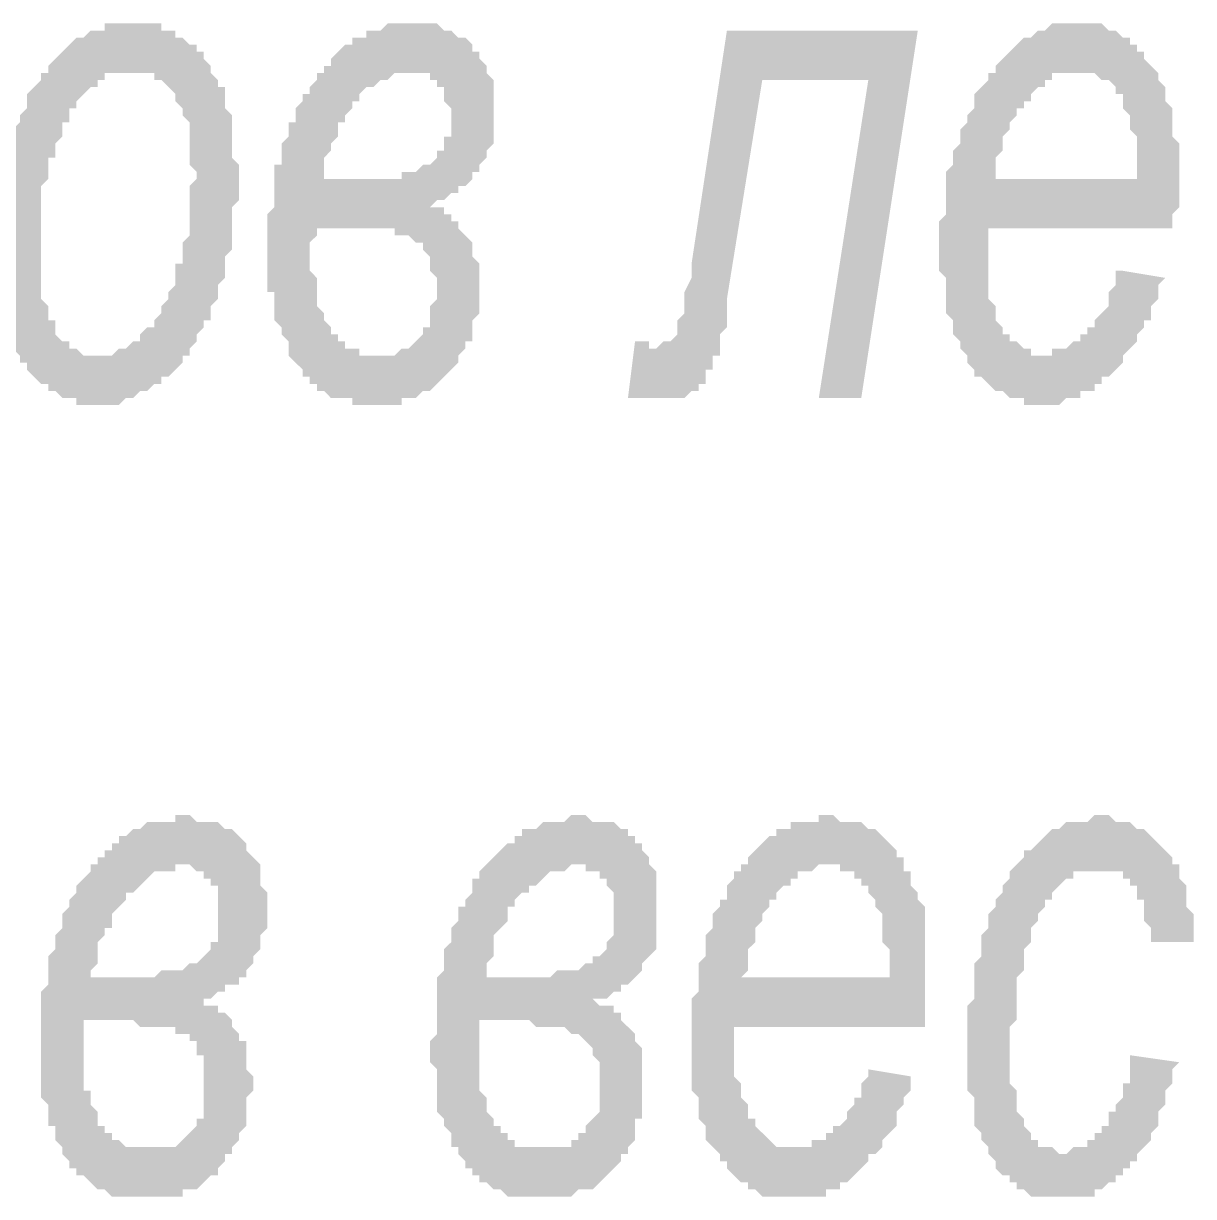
# Model space of a CAD drawing. Header units: millimetres. Extents: x 1372 to 666090, y 1285 to 31551.
# Drawn here: x 506086 to 506777, y 4124 to 4816 of the extents above; entities that cross this region are included whole.
import ezdxf

# ---------------------------------------------------------------- set-up
doc = ezdxf.new("R2010")
doc.units = ezdxf.units.MM
doc.layers.add('PDF _75-АЗ Штамп', color=7, linetype='Continuous')

msp = doc.modelspace()

# ---------------------------------------------------------------- hatches: boundary and pattern name
at = {"layer": 'PDF _75-АЗ Штамп', "transparency": 33554559}
h = msp.add_hatch(color=256, dxfattribs=at)
h.paths.add_polyline_path([(506067.45, 4678.64), (506067.45, 4682.81), (506067.45, 4686.98), (506067.45, 4691.15), (506071.62, 4695.32), (506071.62, 4699.49), (506071.62, 4703.67), (506071.62, 4707.84), (506071.62, 4712.01), (506071.62, 4716.18), (506071.62, 4720.35), (506071.62, 4724.52), (506075.79, 4728.69), (506075.79, 4732.86), (506075.79, 4737.03), (506075.79, 4741.21), (506075.79, 4745.38), (506079.96, 4745.38), (506079.96, 4749.55), (506079.96, 4753.72), (506084.13, 4757.89), (506084.13, 4762.06), (506084.13, 4762.06), (506088.3, 4766.23), (506088.3, 4770.4), (506088.3, 4774.58), (506092.47, 4778.75), (506092.47, 4778.75), (506096.65, 4782.92), (506096.65, 4787.09), (506100.82, 4787.09), (506100.82, 4791.26), (506104.99, 4795.43), (506104.99, 4795.43), (506109.16, 4799.6), (506109.16, 4799.6), (506113.33, 4803.77), (506113.33, 4803.77), (506117.5, 4807.94), (506117.5, 4807.94), (506121.67, 4807.94), (506125.84, 4812.12), (506125.84, 4812.12), (506130.01, 4812.12), (506134.19, 4812.12), (506134.19, 4816.29), (506138.36, 4816.29), (506142.53, 4816.29), (506142.53, 4816.29), (506146.7, 4816.29), (506150.87, 4816.29), (506150.87, 4816.29), (506155.04, 4816.29), (506159.21, 4816.29), (506159.21, 4816.29), (506163.38, 4816.29), (506167.56, 4816.29), (506167.56, 4812.12), (506171.73, 4812.12), (506175.9, 4812.12), (506175.9, 4807.94), (506180.07, 4807.94), (506180.07, 4807.94), (506184.24, 4803.77), (506188.41, 4803.77), (506188.41, 4799.6), (506192.58, 4799.6), (506192.58, 4795.43), (506196.75, 4791.26), (506196.75, 4791.26), (506196.75, 4791.26), (506196.75, 4787.09), (506200.92, 4782.92), (506200.92, 4778.75), (506205.1, 4778.75), (506205.1, 4774.58), (506205.1, 4770.4), (506205.1, 4766.23), (506209.27, 4762.06), (506209.27, 4757.89), (506209.27, 4753.72), (506209.27, 4753.72), (506209.27, 4749.55), (506209.27, 4745.38), (506209.27, 4737.03), (506213.44, 4732.86), (506213.44, 4728.69), (506213.44, 4728.69), (506213.44, 4724.52), (506213.44, 4716.18), (506213.44, 4712.01), (506209.27, 4707.84), (506209.27, 4703.67), (506209.27, 4703.67), (506209.27, 4699.49), (506209.27, 4695.32), (506209.27, 4691.15), (506209.27, 4686.98), (506209.27, 4682.81), (506205.1, 4678.64), (506205.1, 4674.47), (506205.1, 4670.3), (506205.1, 4666.12), (506200.92, 4661.95), (506200.92, 4657.78), (506200.92, 4657.78), (506200.92, 4653.61), (506196.75, 4649.44), (506196.75, 4645.27), (506196.75, 4641.1), (506192.58, 4641.1), (506192.58, 4636.93), (506188.41, 4632.76), (506188.41, 4628.58), (506188.41, 4628.58), (506184.24, 4624.41), (506184.24, 4620.24), (506180.07, 4620.24), (506180.07, 4616.07), (506175.9, 4611.9), (506175.9, 4611.9), (506171.73, 4607.73), (506171.73, 4607.73), (506167.56, 4607.73), (506167.56, 4603.56), (506163.38, 4603.56), (506159.21, 4599.39), (506159.21, 4599.39), (506155.04, 4599.39), (506150.87, 4595.21), (506150.87, 4595.21), (506146.7, 4595.21), (506146.7, 4595.21), (506142.53, 4591.04), (506138.36, 4591.04), (506138.36, 4591.04), (506134.19, 4591.04), (506130.01, 4591.04), (506130.01, 4591.04), (506125.84, 4591.04), (506125.84, 4591.04), (506121.67, 4591.04), (506117.5, 4591.04), (506117.5, 4595.21), (506113.33, 4595.21), (506109.16, 4595.21), (506109.16, 4595.21), (506104.99, 4599.39), (506100.82, 4599.39), (506100.82, 4603.56), (506096.65, 4603.56), (506096.65, 4603.56), (506092.47, 4607.73), (506092.47, 4607.73), (506088.3, 4611.9), (506088.3, 4616.07), (506084.13, 4616.07), (506084.13, 4620.24), (506079.96, 4624.41), (506079.96, 4624.41), (506079.96, 4628.58), (506075.79, 4632.76), (506075.79, 4636.93), (506075.79, 4641.1), (506071.62, 4645.27), (506071.62, 4645.27), (506071.62, 4649.44), (506071.62, 4653.61), (506071.62, 4657.78), (506071.62, 4661.95), (506067.45, 4666.12), (506067.45, 4670.3), (506067.45, 4674.47), (506067.45, 4678.64)], flags=0)
h.paths.add_polyline_path([(506096.65, 4682.81), (506096.65, 4678.64), (506096.65, 4674.47), (506096.65, 4666.12), (506096.65, 4661.95), (506096.65, 4657.78), (506096.65, 4653.61), (506096.65, 4653.61), (506100.82, 4649.44), (506100.82, 4645.27), (506100.82, 4641.1), (506104.99, 4641.1), (506104.99, 4636.93), (506104.99, 4636.93), (506104.99, 4632.76), (506109.16, 4628.58), (506113.33, 4628.58), (506113.33, 4624.41), (506117.5, 4624.41), (506117.5, 4624.41), (506121.67, 4620.24), (506125.84, 4620.24), (506125.84, 4620.24), (506130.01, 4620.24), (506130.01, 4620.24), (506134.19, 4620.24), (506138.36, 4620.24), (506138.36, 4620.24), (506142.53, 4624.41), (506146.7, 4624.41), (506146.7, 4624.41), (506150.87, 4628.58), (506150.87, 4628.58), (506155.04, 4628.58), (506155.04, 4632.76), (506159.21, 4636.93), (506163.38, 4636.93), (506163.38, 4641.1), (506163.38, 4641.1), (506167.56, 4645.27), (506167.56, 4649.44), (506171.73, 4653.61), (506171.73, 4653.61), (506171.73, 4657.78), (506175.9, 4661.95), (506175.9, 4666.12), (506175.9, 4670.3), (506175.9, 4674.47), (506180.07, 4674.47), (506180.07, 4678.64), (506180.07, 4682.81), (506180.07, 4686.98), (506180.07, 4686.98), (506184.24, 4691.15), (506184.24, 4695.32), (506184.24, 4699.49), (506184.24, 4703.67), (506184.24, 4707.84), (506184.24, 4712.01), (506184.24, 4716.18), (506184.24, 4720.35), (506188.41, 4724.52), (506188.41, 4728.69), (506184.24, 4732.86), (506184.24, 4737.03), (506184.24, 4741.21), (506184.24, 4745.38), (506184.24, 4749.55), (506184.24, 4753.72), (506184.24, 4757.89), (506180.07, 4762.06), (506180.07, 4762.06), (506180.07, 4766.23), (506175.9, 4770.4), (506175.9, 4770.4), (506175.9, 4770.4), (506175.9, 4774.58), (506171.73, 4778.75), (506171.73, 4778.75), (506167.56, 4782.92), (506163.38, 4782.92), (506163.38, 4787.09), (506159.21, 4787.09), (506155.04, 4787.09), (506155.04, 4787.09), (506150.87, 4787.09), (506150.87, 4787.09), (506146.7, 4787.09), (506142.53, 4787.09), (506142.53, 4787.09), (506138.36, 4787.09), (506134.19, 4787.09), (506134.19, 4782.92), (506130.01, 4782.92), (506130.01, 4778.75), (506130.01, 4778.75), (506125.84, 4778.75), (506121.67, 4774.58), (506121.67, 4774.58), (506117.5, 4770.4), (506117.5, 4766.23), (506113.33, 4766.23), (506113.33, 4762.06), (506113.33, 4757.89), (506109.16, 4757.89), (506109.16, 4753.72), (506109.16, 4749.55), (506104.99, 4745.38), (506104.99, 4741.21), (506104.99, 4737.03), (506100.82, 4737.03), (506100.82, 4732.86), (506100.82, 4728.69), (506100.82, 4724.52), (506096.65, 4720.35), (506096.65, 4716.18), (506096.65, 4712.01), (506096.65, 4707.84), (506096.65, 4703.67), (506096.65, 4699.49), (506096.65, 4695.32), (506096.65, 4691.15), (506096.65, 4686.98), (506096.65, 4682.81), (506096.65, 4682.81)], flags=0)
h = msp.add_hatch(color=256, dxfattribs=at)
h.paths.add_polyline_path([(506326.06, 4707.84), (506330.23, 4707.84), (506334.4, 4707.84), (506334.4, 4703.67), (506338.57, 4703.67), (506338.57, 4699.49), (506342.74, 4699.49), (506342.74, 4695.32), (506346.92, 4691.15), (506346.92, 4691.15), (506351.09, 4686.98), (506351.09, 4682.81), (506351.09, 4678.64), (506355.26, 4674.47), (506355.26, 4670.3), (506355.26, 4666.12), (506355.26, 4661.95), (506355.26, 4657.78), (506355.26, 4657.78), (506355.26, 4653.61), (506355.26, 4653.61), (506355.26, 4649.44), (506355.26, 4645.27), (506351.09, 4641.1), (506351.09, 4636.93), (506351.09, 4632.76), (506351.09, 4628.58), (506346.92, 4628.58), (506346.92, 4624.41), (506342.74, 4620.24), (506342.74, 4616.07), (506338.57, 4611.9), (506338.57, 4611.9), (506338.57, 4611.9), (506334.4, 4607.73), (506334.4, 4607.73), (506330.23, 4603.56), (506330.23, 4603.56), (506326.06, 4599.39), (506326.06, 4599.39), (506321.89, 4599.39), (506317.72, 4595.21), (506317.72, 4595.21), (506313.55, 4595.21), (506309.38, 4595.21), (506309.38, 4591.04), (506305.2, 4591.04), (506301.03, 4591.04), (506296.86, 4591.04), (506296.86, 4591.04), (506292.69, 4591.04), (506292.69, 4591.04), (506288.52, 4591.04), (506284.35, 4591.04), (506280.18, 4591.04), (506280.18, 4595.21), (506276.01, 4595.21), (506271.83, 4595.21), (506271.83, 4595.21), (506267.66, 4595.21), (506263.49, 4599.39), (506263.49, 4599.39), (506259.32, 4599.39), (506259.32, 4603.56), (506255.15, 4603.56), (506255.15, 4607.73), (506250.98, 4607.73), (506250.98, 4611.9), (506246.81, 4616.07), (506246.81, 4616.07), (506242.64, 4620.24), (506242.64, 4624.41), (506242.64, 4628.58), (506238.47, 4632.76), (506238.47, 4632.76), (506238.47, 4636.93), (506234.29, 4641.1), (506234.29, 4645.27), (506234.29, 4649.44), (506234.29, 4653.61), (506234.29, 4657.78), (506230.12, 4657.78), (506230.12, 4661.95), (506230.12, 4666.12), (506230.12, 4670.3), (506230.12, 4674.47), (506230.12, 4678.64), (506230.12, 4682.81), (506230.12, 4686.98), (506230.12, 4691.15), (506230.12, 4695.32), (506230.12, 4699.49), (506230.12, 4703.67), (506234.29, 4707.84), (506234.29, 4712.01), (506234.29, 4716.18), (506234.29, 4720.35), (506234.29, 4724.52), (506234.29, 4728.69), (506234.29, 4732.86), (506238.47, 4732.86), (506238.47, 4737.03), (506238.47, 4741.21), (506238.47, 4745.38), (506242.64, 4749.55), (506242.64, 4753.72), (506242.64, 4757.89), (506246.81, 4757.89), (506246.81, 4762.06), (506246.81, 4766.23), (506250.98, 4770.4), (506250.98, 4774.58), (506255.15, 4774.58), (506255.15, 4774.58), (506255.15, 4778.75), (506259.32, 4782.92), (506259.32, 4787.09), (506263.49, 4787.09), (506263.49, 4791.26), (506267.66, 4791.26), (506267.66, 4795.43), (506271.83, 4799.6), (506271.83, 4799.6), (506276.01, 4803.77), (506276.01, 4803.77), (506280.18, 4803.77), (506280.18, 4807.94), (506284.35, 4807.94), (506288.52, 4807.94), (506288.52, 4812.12), (506292.69, 4812.12), (506292.69, 4812.12), (506296.86, 4812.12), (506301.03, 4816.29), (506305.2, 4816.29), (506305.2, 4816.29), (506309.38, 4816.29), (506313.55, 4816.29), (506313.55, 4816.29), (506317.72, 4816.29), (506317.72, 4816.29), (506321.89, 4816.29), (506326.06, 4816.29), (506330.23, 4816.29), (506330.23, 4816.29), (506334.4, 4812.12), (506338.57, 4812.12), (506338.57, 4812.12), (506342.74, 4807.94), (506342.74, 4807.94), (506346.92, 4807.94), (506351.09, 4803.77), (506351.09, 4803.77), (506351.09, 4799.6), (506355.26, 4799.6), (506355.26, 4795.43), (506359.43, 4791.26), (506359.43, 4787.09), (506359.43, 4787.09), (506363.6, 4782.92), (506363.6, 4778.75), (506363.6, 4774.58), (506363.6, 4770.4), (506363.6, 4766.23), (506363.6, 4762.06), (506363.6, 4757.89), (506363.6, 4753.72), (506363.6, 4749.55), (506363.6, 4745.38), (506359.43, 4741.21), (506359.43, 4741.21), (506359.43, 4737.03), (506355.26, 4732.86), (506355.26, 4728.69), (506355.26, 4728.69), (506351.09, 4728.69), (506351.09, 4724.52), (506351.09, 4724.52), (506346.92, 4720.35), (506342.74, 4720.35), (506342.74, 4716.18), (506338.57, 4716.18), (506334.4, 4712.01), (506334.4, 4712.01), (506330.23, 4712.01), (506326.06, 4707.84), (506326.06, 4707.84)], flags=0)
h.paths.add_polyline_path([(506263.49, 4724.52), (506263.49, 4724.52), (506267.66, 4724.52), (506271.83, 4724.52), (506276.01, 4724.52), (506276.01, 4724.52), (506280.18, 4724.52), (506280.18, 4724.52), (506284.35, 4724.52), (506288.52, 4724.52), (506288.52, 4724.52), (506292.69, 4724.52), (506296.86, 4724.52), (506301.03, 4724.52), (506305.2, 4724.52), (506305.2, 4724.52), (506309.38, 4724.52), (506309.38, 4728.69), (506313.55, 4728.69), (506317.72, 4728.69), (506317.72, 4728.69), (506321.89, 4732.86), (506321.89, 4732.86), (506321.89, 4732.86), (506326.06, 4732.86), (506330.23, 4737.03), (506330.23, 4741.21), (506334.4, 4741.21), (506334.4, 4745.38), (506334.4, 4749.55), (506338.57, 4749.55), (506338.57, 4753.72), (506338.57, 4757.89), (506338.57, 4762.06), (506338.57, 4762.06), (506338.57, 4766.23), (506334.4, 4770.4), (506334.4, 4774.58), (506334.4, 4778.75), (506330.23, 4778.75), (506330.23, 4782.92), (506326.06, 4782.92), (506326.06, 4787.09), (506321.89, 4787.09), (506317.72, 4787.09), (506317.72, 4787.09), (506313.55, 4787.09), (506313.55, 4787.09), (506309.38, 4787.09), (506305.2, 4787.09), (506305.2, 4787.09), (506301.03, 4782.92), (506296.86, 4782.92), (506296.86, 4782.92), (506292.69, 4778.75), (506292.69, 4778.75), (506288.52, 4778.75), (506284.35, 4774.58), (506284.35, 4770.4), (506284.35, 4770.4), (506280.18, 4770.4), (506280.18, 4766.23), (506276.01, 4762.06), (506276.01, 4757.89), (506271.83, 4757.89), (506271.83, 4753.72), (506271.83, 4749.55), (506267.66, 4745.38), (506267.66, 4745.38), (506267.66, 4741.21), (506263.49, 4737.03), (506263.49, 4732.86), (506263.49, 4728.69), (506263.49, 4724.52)], flags=0)
h.paths.add_polyline_path([(506259.32, 4695.32), (506259.32, 4691.15), (506255.15, 4686.98), (506255.15, 4682.81), (506255.15, 4678.64), (506255.15, 4678.64), (506255.15, 4674.47), (506255.15, 4670.3), (506259.32, 4666.12), (506259.32, 4661.95), (506259.32, 4657.78), (506259.32, 4653.61), (506259.32, 4649.44), (506263.49, 4645.27), (506263.49, 4645.27), (506263.49, 4641.1), (506267.66, 4636.93), (506267.66, 4636.93), (506267.66, 4632.76), (506271.83, 4632.76), (506271.83, 4628.58), (506276.01, 4628.58), (506276.01, 4624.41), (506280.18, 4624.41), (506284.35, 4624.41), (506284.35, 4620.24), (506288.52, 4620.24), (506292.69, 4620.24), (506292.69, 4620.24), (506296.86, 4620.24), (506301.03, 4620.24), (506301.03, 4620.24), (506305.2, 4620.24), (506309.38, 4624.41), (506309.38, 4624.41), (506313.55, 4624.41), (506317.72, 4628.58), (506317.72, 4628.58), (506321.89, 4632.76), (506321.89, 4632.76), (506321.89, 4636.93), (506326.06, 4636.93), (506326.06, 4641.1), (506326.06, 4645.27), (506326.06, 4649.44), (506330.23, 4653.61), (506330.23, 4657.78), (506330.23, 4657.78), (506330.23, 4661.95), (506330.23, 4666.12), (506326.06, 4670.3), (506326.06, 4674.47), (506326.06, 4678.64), (506321.89, 4682.81), (506321.89, 4682.81), (506321.89, 4686.98), (506317.72, 4686.98), (506317.72, 4686.98), (506313.55, 4691.15), (506313.55, 4691.15), (506309.38, 4691.15), (506309.38, 4691.15), (506305.2, 4691.15), (506305.2, 4695.32), (506301.03, 4695.32), (506296.86, 4695.32), (506296.86, 4695.32), (506292.69, 4695.32), (506288.52, 4695.32), (506284.35, 4695.32), (506284.35, 4695.32), (506280.18, 4695.32), (506276.01, 4695.32), (506271.83, 4695.32), (506267.66, 4695.32), (506267.66, 4695.32), (506263.49, 4695.32), (506259.32, 4695.32), (506259.32, 4695.32)], flags=0)
h = msp.add_hatch(color=256, dxfattribs=at)
h.paths.add_polyline_path([(506734.84, 4670.3), (506759.86, 4666.12), (506755.69, 4661.95), (506755.69, 4657.78), (506755.69, 4657.78), (506755.69, 4653.61), (506751.52, 4649.44), (506751.52, 4645.27), (506751.52, 4641.1), (506747.35, 4641.1), (506747.35, 4636.93), (506743.18, 4632.76), (506743.18, 4628.58), (506739.01, 4624.41), (506739.01, 4624.41), (506734.84, 4620.24), (506734.84, 4616.07), (506734.84, 4616.07), (506730.66, 4611.9), (506730.66, 4611.9), (506726.49, 4607.73), (506722.32, 4607.73), (506722.32, 4603.56), (506718.15, 4603.56), (506718.15, 4599.39), (506713.98, 4599.39), (506709.81, 4599.39), (506709.81, 4595.21), (506705.64, 4595.21), (506701.47, 4595.21), (506701.47, 4595.21), (506697.29, 4591.04), (506693.12, 4591.04), (506693.12, 4591.04), (506688.95, 4591.04), (506688.95, 4591.04), (506684.78, 4591.04), (506680.61, 4591.04), (506676.44, 4591.04), (506676.44, 4595.21), (506672.27, 4595.21), (506668.1, 4595.21), (506668.1, 4595.21), (506663.93, 4599.39), (506659.75, 4599.39), (506659.75, 4599.39), (506655.58, 4603.56), (506655.58, 4603.56), (506655.58, 4603.56), (506651.41, 4607.73), (506647.24, 4607.73), (506647.24, 4611.9), (506643.07, 4616.07), (506643.07, 4616.07), (506643.07, 4620.24), (506638.9, 4624.41), (506638.9, 4628.58), (506634.73, 4632.76), (506634.73, 4636.93), (506634.73, 4636.93), (506634.73, 4636.93), (506634.73, 4641.1), (506630.56, 4645.27), (506630.56, 4649.44), (506630.56, 4653.61), (506630.56, 4657.78), (506630.56, 4661.95), (506630.56, 4666.12), (506626.38, 4670.3), (506626.38, 4674.47), (506626.38, 4678.64), (506626.38, 4682.81), (506626.38, 4682.81), (506626.38, 4686.98), (506626.38, 4691.15), (506626.38, 4695.32), (506626.38, 4699.49), (506630.56, 4703.67), (506630.56, 4707.84), (506630.56, 4712.01), (506630.56, 4716.18), (506630.56, 4720.35), (506630.56, 4724.52), (506630.56, 4728.69), (506634.73, 4732.86), (506634.73, 4732.86), (506634.73, 4737.03), (506634.73, 4741.21), (506638.9, 4745.38), (506638.9, 4749.55), (506638.9, 4749.55), (506638.9, 4753.72), (506643.07, 4757.89), (506643.07, 4762.06), (506647.24, 4766.23), (506647.24, 4770.4), (506647.24, 4774.58), (506651.41, 4778.75), (506651.41, 4778.75), (506655.58, 4782.92), (506655.58, 4787.09), (506659.75, 4787.09), (506659.75, 4791.26), (506663.93, 4795.43), (506663.93, 4795.43), (506668.1, 4799.6), (506668.1, 4799.6), (506668.1, 4799.6), (506672.27, 4803.77), (506672.27, 4803.77), (506676.44, 4807.94), (506680.61, 4807.94), (506680.61, 4807.94), (506684.78, 4812.12), (506688.95, 4812.12), (506688.95, 4812.12), (506693.12, 4816.29), (506693.12, 4816.29), (506697.29, 4816.29), (506701.47, 4816.29), (506705.64, 4816.29), (506705.64, 4816.29), (506709.81, 4816.29), (506709.81, 4816.29), (506713.98, 4816.29), (506718.15, 4816.29), (506718.15, 4816.29), (506722.32, 4816.29), (506726.49, 4812.12), (506726.49, 4812.12), (506730.66, 4812.12), (506734.84, 4807.94), (506734.84, 4807.94), (506739.01, 4807.94), (506739.01, 4803.77), (506743.18, 4803.77), (506743.18, 4799.6), (506747.35, 4799.6), (506747.35, 4795.43), (506751.52, 4791.26), (506751.52, 4791.26), (506755.69, 4787.09), (506755.69, 4782.92), (506755.69, 4782.92), (506759.86, 4778.75), (506759.86, 4774.58), (506759.86, 4770.4), (506764.03, 4766.23), (506764.03, 4762.06), (506764.03, 4757.89), (506764.03, 4757.89), (506764.03, 4753.72), (506764.03, 4749.55), (506768.2, 4745.38), (506768.2, 4741.21), (506768.2, 4732.86), (506768.2, 4728.69), (506768.2, 4728.69), (506768.2, 4724.52), (506768.2, 4720.35), (506768.2, 4716.18), (506768.2, 4712.01), (506768.2, 4707.84), (506764.03, 4703.67), (506764.03, 4699.49), (506764.03, 4695.32), (506655.58, 4695.32), (506655.58, 4691.15), (506655.58, 4686.98), (506655.58, 4682.81), (506655.58, 4678.64), (506655.58, 4674.47), (506655.58, 4670.3), (506655.58, 4666.12), (506655.58, 4661.95), (506655.58, 4657.78), (506655.58, 4653.61), (506659.75, 4649.44), (506659.75, 4645.27), (506659.75, 4645.27), (506659.75, 4641.1), (506663.93, 4636.93), (506663.93, 4636.93), (506663.93, 4632.76), (506668.1, 4632.76), (506668.1, 4628.58), (506672.27, 4628.58), (506676.44, 4624.41), (506676.44, 4624.41), (506680.61, 4624.41), (506680.61, 4620.24), (506684.78, 4620.24), (506688.95, 4620.24), (506688.95, 4620.24), (506693.12, 4620.24), (506693.12, 4624.41), (506697.29, 4624.41), (506701.47, 4624.41), (506701.47, 4624.41), (506705.64, 4628.58), (506709.81, 4628.58), (506709.81, 4632.76), (506713.98, 4632.76), (506713.98, 4636.93), (506718.15, 4636.93), (506718.15, 4641.1), (506722.32, 4645.27), (506722.32, 4645.27), (506726.49, 4649.44), (506726.49, 4653.61), (506726.49, 4657.78), (506730.66, 4661.95), (506730.66, 4666.12), (506730.66, 4670.3), (506734.84, 4670.3)], flags=0)
h.paths.add_polyline_path([(506659.75, 4724.52), (506743.18, 4724.52), (506743.18, 4728.69), (506743.18, 4732.86), (506743.18, 4737.03), (506743.18, 4741.21), (506743.18, 4745.38), (506743.18, 4749.55), (506739.01, 4753.72), (506739.01, 4757.89), (506739.01, 4762.06), (506739.01, 4762.06), (506734.84, 4766.23), (506734.84, 4770.4), (506734.84, 4774.58), (506734.84, 4774.58), (506730.66, 4774.58), (506730.66, 4778.75), (506726.49, 4782.92), (506726.49, 4782.92), (506722.32, 4782.92), (506718.15, 4787.09), (506718.15, 4787.09), (506713.98, 4787.09), (506709.81, 4787.09), (506709.81, 4787.09), (506705.64, 4787.09), (506701.47, 4787.09), (506701.47, 4787.09), (506697.29, 4787.09), (506693.12, 4787.09), (506693.12, 4782.92), (506688.95, 4782.92), (506688.95, 4778.75), (506684.78, 4778.75), (506680.61, 4774.58), (506680.61, 4774.58), (506680.61, 4770.4), (506676.44, 4770.4), (506676.44, 4766.23), (506672.27, 4766.23), (506672.27, 4762.06), (506668.1, 4757.89), (506668.1, 4753.72), (506668.1, 4753.72), (506663.93, 4749.55), (506663.93, 4745.38), (506663.93, 4741.21), (506659.75, 4737.03), (506659.75, 4732.86), (506659.75, 4728.69), (506659.75, 4724.52), (506659.75, 4724.52)], flags=0)
for points in [[(506501.25, 4812.12), (506613.87, 4812.12), (506580.5, 4595.21), (506555.47, 4595.21), (506584.67, 4782.92), (506522.11, 4782.92), (506501.25, 4653.61), (506501.25, 4649.44), (506501.25, 4641.1), (506501.25, 4636.93), (506497.08, 4632.76), (506497.08, 4628.58), (506497.08, 4624.41), (506497.08, 4620.24), (506492.91, 4620.24), (506492.91, 4616.07), (506492.91, 4611.9), (506488.74, 4611.9), (506488.74, 4607.73), (506488.74, 4607.73), (506488.74, 4603.56), (506484.56, 4603.56), (506484.56, 4599.39), (506480.39, 4599.39), (506476.22, 4595.21), (506476.22, 4595.21), (506472.05, 4595.21), (506467.88, 4595.21), (506467.88, 4595.21), (506463.71, 4595.21), (506463.71, 4595.21), (506459.54, 4595.21), (506459.54, 4595.21), (506455.37, 4595.21), (506451.2, 4595.21), (506451.2, 4595.21), (506447.02, 4595.21), (506442.85, 4595.21), (506447.02, 4628.58), (506451.2, 4628.58), (506455.37, 4628.58), (506455.37, 4624.41), (506459.54, 4624.41), (506463.71, 4628.58), (506463.71, 4628.58), (506467.88, 4628.58), (506467.88, 4628.58), (506472.05, 4632.76), (506472.05, 4632.76), (506472.05, 4636.93), (506472.05, 4636.93), (506472.05, 4641.1), (506472.05, 4641.1), (506476.22, 4645.27), (506476.22, 4649.44), (506476.22, 4653.61), (506476.22, 4657.78), (506480.39, 4666.12), (506480.39, 4670.3), (506480.39, 4674.47)], [(506739.01, 4207.3), (506768.2, 4203.12), (506764.03, 4198.95), (506764.03, 4194.78), (506764.03, 4190.61), (506759.86, 4186.44), (506759.86, 4182.27), (506759.86, 4178.1), (506755.69, 4173.93), (506755.69, 4169.75), (506755.69, 4165.58), (506751.52, 4161.41), (506751.52, 4161.41), (506751.52, 4157.24), (506747.35, 4153.07), (506747.35, 4153.07), (506743.18, 4148.9), (506743.18, 4144.73), (506739.01, 4144.73), (506739.01, 4140.56), (506734.84, 4140.56), (506734.84, 4136.39), (506730.66, 4136.39), (506730.66, 4132.21), (506726.49, 4132.21), (506722.32, 4128.04), (506722.32, 4128.04), (506718.15, 4128.04), (506718.15, 4123.87), (506713.98, 4123.87), (506709.81, 4123.87), (506709.81, 4123.87), (506705.64, 4123.87), (506701.47, 4123.87), (506697.29, 4123.87), (506697.29, 4123.87), (506693.12, 4123.87), (506693.12, 4123.87), (506688.95, 4123.87), (506684.78, 4123.87), (506684.78, 4123.87), (506680.61, 4123.87), (506676.44, 4128.04), (506676.44, 4128.04), (506672.27, 4128.04), (506672.27, 4132.21), (506668.1, 4132.21), (506668.1, 4136.39), (506663.93, 4136.39), (506659.75, 4140.56), (506659.75, 4144.73), (506659.75, 4144.73), (506655.58, 4148.9), (506655.58, 4148.9), (506655.58, 4153.07), (506651.41, 4157.24), (506651.41, 4161.41), (506651.41, 4161.41), (506647.24, 4165.58), (506647.24, 4169.75), (506647.24, 4173.93), (506647.24, 4178.1), (506647.24, 4182.27), (506643.07, 4186.44), (506643.07, 4190.61), (506643.07, 4194.78), (506643.07, 4198.95), (506643.07, 4203.12), (506643.07, 4207.3), (506643.07, 4207.3), (506643.07, 4211.47), (506643.07, 4215.64), (506643.07, 4219.81), (506643.07, 4223.98), (506643.07, 4228.15), (506643.07, 4232.32), (506643.07, 4236.49), (506647.24, 4240.66), (506647.24, 4244.84), (506647.24, 4249.01), (506647.24, 4253.18), (506647.24, 4257.35), (506647.24, 4261.52), (506651.41, 4265.69), (506651.41, 4269.86), (506651.41, 4274.03), (506651.41, 4278.21), (506651.41, 4278.21), (506655.58, 4282.38), (506655.58, 4286.55), (506655.58, 4290.72), (506659.75, 4294.89), (506659.75, 4299.06), (506659.75, 4299.06), (506663.93, 4303.23), (506663.93, 4307.4), (506668.1, 4311.57), (506668.1, 4311.57), (506668.1, 4315.75), (506672.27, 4319.92), (506672.27, 4319.92), (506676.44, 4324.09), (506676.44, 4328.26), (506680.61, 4328.26), (506680.61, 4328.26), (506684.78, 4332.43), (506684.78, 4332.43), (506688.95, 4336.6), (506688.95, 4336.6), (506693.12, 4340.77), (506697.29, 4340.77), (506697.29, 4340.77), (506701.47, 4344.94), (506705.64, 4344.94), (506705.64, 4344.94), (506709.81, 4344.94), (506713.98, 4344.94), (506713.98, 4344.94), (506718.15, 4349.12), (506722.32, 4349.12), (506722.32, 4349.12), (506726.49, 4349.12), (506730.66, 4344.94), (506730.66, 4344.94), (506734.84, 4344.94), (506739.01, 4344.94), (506739.01, 4344.94), (506743.18, 4340.77), (506747.35, 4340.77), (506747.35, 4340.77), (506751.52, 4336.6), (506751.52, 4336.6), (506755.69, 4332.43), (506755.69, 4332.43), (506759.86, 4328.26), (506759.86, 4328.26), (506764.03, 4324.09), (506764.03, 4319.92), (506768.2, 4319.92), (506768.2, 4315.75), (506768.2, 4311.57), (506772.38, 4307.4), (506772.38, 4307.4), (506772.38, 4303.23), (506772.38, 4299.06), (506772.38, 4294.89), (506776.55, 4290.72), (506776.55, 4286.55), (506776.55, 4282.38), (506776.55, 4278.21), (506776.55, 4274.03), (506751.52, 4274.03), (506751.52, 4278.21), (506751.52, 4282.38), (506747.35, 4286.55), (506747.35, 4290.72), (506747.35, 4294.89), (506747.35, 4299.06), (506743.18, 4299.06), (506743.18, 4303.23), (506743.18, 4307.4), (506739.01, 4307.4), (506739.01, 4311.57), (506734.84, 4311.57), (506734.84, 4315.75), (506730.66, 4315.75), (506726.49, 4315.75), (506726.49, 4315.75), (506722.32, 4315.75), (506722.32, 4315.75), (506718.15, 4315.75), (506713.98, 4315.75), (506709.81, 4315.75), (506709.81, 4315.75), (506705.64, 4315.75), (506705.64, 4311.57), (506701.47, 4311.57), (506697.29, 4307.4), (506697.29, 4307.4), (506693.12, 4303.23), (506693.12, 4303.23), (506693.12, 4299.06), (506688.95, 4299.06), (506688.95, 4294.89), (506684.78, 4290.72), (506684.78, 4290.72), (506684.78, 4286.55), (506680.61, 4282.38), (506680.61, 4278.21), (506680.61, 4274.03), (506676.44, 4269.86), (506676.44, 4265.69), (506676.44, 4261.52), (506676.44, 4261.52), (506676.44, 4257.35), (506672.27, 4253.18), (506672.27, 4249.01), (506672.27, 4244.84), (506672.27, 4240.66), (506672.27, 4236.49), (506672.27, 4232.32), (506672.27, 4228.15), (506668.1, 4223.98), (506668.1, 4219.81), (506668.1, 4215.64), (506668.1, 4211.47), (506668.1, 4207.3), (506668.1, 4207.3), (506668.1, 4198.95), (506668.1, 4194.78), (506668.1, 4190.61), (506672.27, 4186.44), (506672.27, 4182.27), (506672.27, 4178.1), (506672.27, 4173.93), (506672.27, 4173.93), (506676.44, 4169.75), (506676.44, 4165.58), (506676.44, 4165.58), (506680.61, 4161.41), (506680.61, 4157.24), (506684.78, 4157.24), (506684.78, 4153.07), (506688.95, 4153.07), (506693.12, 4153.07), (506693.12, 4153.07), (506697.29, 4148.9), (506697.29, 4148.9), (506701.47, 4148.9), (506705.64, 4153.07), (506705.64, 4153.07), (506709.81, 4153.07), (506713.98, 4153.07), (506713.98, 4157.24), (506718.15, 4157.24), (506718.15, 4161.41), (506722.32, 4161.41), (506722.32, 4165.58), (506726.49, 4165.58), (506726.49, 4169.75), (506726.49, 4173.93), (506730.66, 4173.93), (506730.66, 4178.1), (506734.84, 4182.27), (506734.84, 4186.44), (506734.84, 4190.61), (506739.01, 4190.61), (506739.01, 4194.78), (506739.01, 4198.95), (506739.01, 4207.3), (506739.01, 4207.3)]]:
    msp.add_hatch(color=256, dxfattribs=at).paths.add_polyline_path(points)
h = msp.add_hatch(color=256, dxfattribs=at)
h.paths.add_polyline_path([(506192.58, 4240.66), (506192.58, 4236.49), (506196.75, 4236.49), (506200.92, 4236.49), (506200.92, 4232.32), (506205.1, 4232.32), (506209.27, 4228.15), (506209.27, 4223.98), (506209.27, 4223.98), (506213.44, 4219.81), (506213.44, 4215.64), (506217.61, 4215.64), (506217.61, 4211.47), (506217.61, 4207.3), (506217.61, 4203.12), (506217.61, 4198.95), (506221.78, 4194.78), (506221.78, 4190.61), (506221.78, 4190.61), (506221.78, 4186.44), (506217.61, 4182.27), (506217.61, 4178.1), (506217.61, 4173.93), (506217.61, 4169.75), (506217.61, 4169.75), (506217.61, 4165.58), (506213.44, 4161.41), (506213.44, 4157.24), (506209.27, 4153.07), (506209.27, 4148.9), (506205.1, 4148.9), (506205.1, 4144.73), (506205.1, 4144.73), (506200.92, 4140.56), (506200.92, 4140.56), (506200.92, 4136.39), (506196.75, 4136.39), (506192.58, 4132.21), (506192.58, 4132.21), (506188.41, 4128.04), (506188.41, 4128.04), (506184.24, 4128.04), (506180.07, 4128.04), (506180.07, 4123.87), (506175.9, 4123.87), (506171.73, 4123.87), (506171.73, 4123.87), (506167.56, 4123.87), (506163.38, 4123.87), (506159.21, 4123.87), (506159.21, 4123.87), (506155.04, 4123.87), (506150.87, 4123.87), (506150.87, 4123.87), (506146.7, 4123.87), (506142.53, 4123.87), (506142.53, 4123.87), (506138.36, 4123.87), (506134.19, 4128.04), (506134.19, 4128.04), (506130.01, 4128.04), (506125.84, 4132.21), (506125.84, 4132.21), (506125.84, 4132.21), (506121.67, 4136.39), (506117.5, 4136.39), (506117.5, 4140.56), (506113.33, 4140.56), (506113.33, 4144.73), (506109.16, 4148.9), (506109.16, 4153.07), (506109.16, 4153.07), (506104.99, 4157.24), (506104.99, 4161.41), (506104.99, 4165.58), (506100.82, 4165.58), (506100.82, 4169.75), (506100.82, 4173.93), (506100.82, 4178.1), (506096.65, 4182.27), (506096.65, 4186.44), (506096.65, 4190.61), (506096.65, 4194.78), (506096.65, 4198.95), (506096.65, 4203.12), (506096.65, 4207.3), (506096.65, 4207.3), (506096.65, 4211.47), (506096.65, 4215.64), (506096.65, 4219.81), (506096.65, 4223.98), (506096.65, 4228.15), (506096.65, 4232.32), (506096.65, 4236.49), (506096.65, 4240.66), (506096.65, 4244.84), (506100.82, 4249.01), (506100.82, 4253.18), (506100.82, 4257.35), (506100.82, 4261.52), (506100.82, 4265.69), (506104.99, 4269.86), (506104.99, 4274.03), (506104.99, 4274.03), (506104.99, 4278.21), (506109.16, 4282.38), (506109.16, 4286.55), (506109.16, 4290.72), (506113.33, 4294.89), (506113.33, 4294.89), (506113.33, 4299.06), (506117.5, 4303.23), (506117.5, 4307.4), (506117.5, 4307.4), (506121.67, 4311.57), (506121.67, 4311.57), (506125.84, 4315.75), (506125.84, 4319.92), (506130.01, 4319.92), (506130.01, 4324.09), (506134.19, 4324.09), (506134.19, 4328.26), (506138.36, 4328.26), (506138.36, 4332.43), (506142.53, 4332.43), (506142.53, 4336.6), (506146.7, 4336.6), (506150.87, 4340.77), (506150.87, 4340.77), (506155.04, 4340.77), (506155.04, 4340.77), (506159.21, 4344.94), (506163.38, 4344.94), (506163.38, 4344.94), (506167.56, 4344.94), (506171.73, 4344.94), (506175.9, 4344.94), (506175.9, 4349.12), (506180.07, 4349.12), (506180.07, 4349.12), (506184.24, 4349.12), (506188.41, 4344.94), (506192.58, 4344.94), (506192.58, 4344.94), (506196.75, 4344.94), (506200.92, 4344.94), (506200.92, 4344.94), (506205.1, 4340.77), (506209.27, 4340.77), (506209.27, 4340.77), (506213.44, 4336.6), (506213.44, 4336.6), (506217.61, 4332.43), (506217.61, 4332.43), (506217.61, 4328.26), (506221.78, 4324.09), (506221.78, 4324.09), (506225.95, 4319.92), (506225.95, 4315.75), (506225.95, 4311.57), (506225.95, 4307.4), (506230.12, 4303.23), (506230.12, 4299.06), (506230.12, 4294.89), (506230.12, 4294.89), (506230.12, 4290.72), (506230.12, 4286.55), (506230.12, 4282.38), (506225.95, 4278.21), (506225.95, 4274.03), (506225.95, 4269.86), (506221.78, 4265.69), (506221.78, 4265.69), (506221.78, 4261.52), (506221.78, 4261.52), (506217.61, 4257.35), (506217.61, 4253.18), (506213.44, 4253.18), (506213.44, 4249.01), (506209.27, 4249.01), (506205.1, 4249.01), (506205.1, 4244.84), (506200.92, 4244.84), (506196.75, 4240.66), (506196.75, 4240.66), (506192.58, 4240.66), (506192.58, 4240.66)], flags=0)
h.paths.add_polyline_path([(506125.84, 4253.18), (506130.01, 4253.18), (506134.19, 4253.18), (506134.19, 4253.18), (506138.36, 4253.18), (506142.53, 4253.18), (506142.53, 4253.18), (506146.7, 4253.18), (506146.7, 4253.18), (506150.87, 4253.18), (506155.04, 4253.18), (506159.21, 4253.18), (506163.38, 4253.18), (506163.38, 4253.18), (506167.56, 4257.35), (506171.73, 4257.35), (506171.73, 4257.35), (506175.9, 4257.35), (506180.07, 4257.35), (506180.07, 4257.35), (506184.24, 4261.52), (506184.24, 4261.52), (506188.41, 4261.52), (506188.41, 4261.52), (506192.58, 4265.69), (506192.58, 4265.69), (506196.75, 4269.86), (506196.75, 4274.03), (506200.92, 4274.03), (506200.92, 4278.21), (506200.92, 4282.38), (506200.92, 4286.55), (506200.92, 4290.72), (506200.92, 4290.72), (506200.92, 4294.89), (506200.92, 4299.06), (506200.92, 4303.23), (506200.92, 4307.4), (506196.75, 4307.4), (506196.75, 4311.57), (506192.58, 4311.57), (506192.58, 4315.75), (506188.41, 4315.75), (506188.41, 4315.75), (506184.24, 4319.92), (506180.07, 4319.92), (506180.07, 4319.92), (506175.9, 4319.92), (506175.9, 4315.75), (506171.73, 4315.75), (506167.56, 4315.75), (506167.56, 4315.75), (506163.38, 4315.75), (506159.21, 4311.57), (506159.21, 4311.57), (506155.04, 4307.4), (506155.04, 4307.4), (506150.87, 4303.23), (506146.7, 4303.23), (506146.7, 4303.23), (506146.7, 4299.06), (506142.53, 4294.89), (506142.53, 4294.89), (506138.36, 4290.72), (506138.36, 4286.55), (506138.36, 4282.38), (506134.19, 4282.38), (506134.19, 4278.21), (506130.01, 4274.03), (506130.01, 4269.86), (506130.01, 4265.69), (506130.01, 4261.52), (506125.84, 4257.35), (506125.84, 4253.18)], flags=0)
h.paths.add_polyline_path([(506121.67, 4228.15), (506121.67, 4223.98), (506121.67, 4219.81), (506121.67, 4215.64), (506121.67, 4211.47), (506121.67, 4207.3), (506121.67, 4203.12), (506121.67, 4198.95), (506121.67, 4194.78), (506121.67, 4190.61), (506121.67, 4186.44), (506125.84, 4186.44), (506125.84, 4182.27), (506125.84, 4178.1), (506130.01, 4173.93), (506130.01, 4169.75), (506130.01, 4169.75), (506130.01, 4165.58), (506134.19, 4165.58), (506134.19, 4161.41), (506138.36, 4161.41), (506138.36, 4157.24), (506142.53, 4157.24), (506146.7, 4153.07), (506146.7, 4153.07), (506150.87, 4153.07), (506155.04, 4153.07), (506155.04, 4153.07), (506159.21, 4153.07), (506159.21, 4153.07), (506163.38, 4153.07), (506167.56, 4153.07), (506171.73, 4153.07), (506171.73, 4153.07), (506175.9, 4153.07), (506180.07, 4157.24), (506180.07, 4157.24), (506184.24, 4161.41), (506184.24, 4161.41), (506184.24, 4161.41), (506188.41, 4165.58), (506188.41, 4169.75), (506192.58, 4169.75), (506192.58, 4173.93), (506192.58, 4178.1), (506192.58, 4182.27), (506192.58, 4186.44), (506192.58, 4190.61), (506192.58, 4194.78), (506192.58, 4198.95), (506192.58, 4203.12), (506192.58, 4207.3), (506188.41, 4207.3), (506188.41, 4211.47), (506188.41, 4215.64), (506184.24, 4215.64), (506184.24, 4219.81), (506180.07, 4219.81), (506180.07, 4219.81), (506180.07, 4219.81), (506175.9, 4219.81), (506175.9, 4223.98), (506171.73, 4223.98), (506167.56, 4223.98), (506167.56, 4223.98), (506163.38, 4223.98), (506159.21, 4223.98), (506159.21, 4223.98), (506155.04, 4223.98), (506150.87, 4228.15), (506146.7, 4228.15), (506142.53, 4228.15), (506138.36, 4228.15), (506138.36, 4228.15), (506134.19, 4228.15), (506134.19, 4228.15), (506130.01, 4228.15), (506125.84, 4228.15), (506121.67, 4228.15)], flags=0)
h = msp.add_hatch(color=256, dxfattribs=at)
h.paths.add_polyline_path([(506422, 4240.66), (506426.17, 4236.49), (506430.34, 4236.49), (506434.51, 4236.49), (506434.51, 4232.32), (506438.68, 4232.32), (506438.68, 4228.15), (506442.85, 4223.98), (506442.85, 4223.98), (506447.02, 4219.81), (506447.02, 4215.64), (506447.02, 4215.64), (506451.2, 4211.47), (506451.2, 4207.3), (506451.2, 4203.12), (506451.2, 4198.95), (506451.2, 4194.78), (506451.2, 4190.61), (506451.2, 4190.61), (506451.2, 4186.44), (506451.2, 4182.27), (506451.2, 4178.1), (506451.2, 4173.93), (506451.2, 4169.75), (506447.02, 4169.75), (506447.02, 4165.58), (506447.02, 4161.41), (506447.02, 4157.24), (506442.85, 4153.07), (506442.85, 4148.9), (506438.68, 4148.9), (506438.68, 4144.73), (506438.68, 4144.73), (506434.51, 4140.56), (506434.51, 4140.56), (506430.34, 4136.39), (506430.34, 4136.39), (506426.17, 4132.21), (506426.17, 4132.21), (506422, 4128.04), (506417.83, 4128.04), (506417.83, 4128.04), (506413.65, 4128.04), (506409.48, 4123.87), (506409.48, 4123.87), (506405.31, 4123.87), (506401.14, 4123.87), (506401.14, 4123.87), (506396.97, 4123.87), (506392.8, 4123.87), (506392.8, 4123.87), (506388.63, 4123.87), (506384.46, 4123.87), (506380.29, 4123.87), (506380.29, 4123.87), (506376.11, 4123.87), (506371.94, 4123.87), (506371.94, 4123.87), (506367.77, 4128.04), (506363.6, 4128.04), (506363.6, 4128.04), (506359.43, 4132.21), (506359.43, 4132.21), (506355.26, 4132.21), (506355.26, 4136.39), (506351.09, 4136.39), (506351.09, 4140.56), (506346.92, 4140.56), (506346.92, 4144.73), (506342.74, 4148.9), (506342.74, 4153.07), (506338.57, 4153.07), (506338.57, 4157.24), (506338.57, 4161.41), (506334.4, 4165.58), (506334.4, 4165.58), (506334.4, 4169.75), (506330.23, 4173.93), (506330.23, 4178.1), (506330.23, 4182.27), (506330.23, 4186.44), (506330.23, 4190.61), (506330.23, 4194.78), (506330.23, 4198.95), (506326.06, 4203.12), (506326.06, 4207.3), (506326.06, 4207.3), (506326.06, 4211.47), (506326.06, 4215.64), (506330.23, 4219.81), (506330.23, 4223.98), (506330.23, 4228.15), (506330.23, 4232.32), (506330.23, 4236.49), (506330.23, 4240.66), (506330.23, 4244.84), (506330.23, 4249.01), (506330.23, 4253.18), (506334.4, 4257.35), (506334.4, 4261.52), (506334.4, 4265.69), (506334.4, 4269.86), (506338.57, 4274.03), (506338.57, 4274.03), (506338.57, 4278.21), (506338.57, 4282.38), (506342.74, 4286.55), (506342.74, 4290.72), (506342.74, 4294.89), (506346.92, 4294.89), (506346.92, 4299.06), (506351.09, 4303.23), (506351.09, 4307.4), (506351.09, 4307.4), (506351.09, 4311.57), (506355.26, 4311.57), (506355.26, 4315.75), (506359.43, 4319.92), (506359.43, 4319.92), (506363.6, 4324.09), (506363.6, 4324.09), (506367.77, 4328.26), (506367.77, 4328.26), (506371.94, 4332.43), (506376.11, 4332.43), (506376.11, 4336.6), (506380.29, 4336.6), (506380.29, 4340.77), (506384.46, 4340.77), (506388.63, 4340.77), (506388.63, 4340.77), (506392.8, 4344.94), (506392.8, 4344.94), (506396.97, 4344.94), (506401.14, 4344.94), (506405.31, 4344.94), (506405.31, 4344.94), (506409.48, 4349.12), (506413.65, 4349.12), (506413.65, 4349.12), (506417.83, 4349.12), (506422, 4344.94), (506422, 4344.94), (506426.17, 4344.94), (506430.34, 4344.94), (506430.34, 4344.94), (506434.51, 4344.94), (506438.68, 4340.77), (506438.68, 4340.77), (506442.85, 4340.77), (506442.85, 4336.6), (506447.02, 4336.6), (506447.02, 4332.43), (506451.2, 4332.43), (506451.2, 4328.26), (506455.37, 4324.09), (506455.37, 4324.09), (506455.37, 4319.92), (506459.54, 4315.75), (506459.54, 4311.57), (506459.54, 4307.4), (506459.54, 4303.23), (506459.54, 4299.06), (506459.54, 4294.89), (506459.54, 4294.89), (506459.54, 4290.72), (506459.54, 4286.55), (506459.54, 4282.38), (506459.54, 4278.21), (506459.54, 4274.03), (506459.54, 4269.86), (506455.37, 4265.69), (506455.37, 4265.69), (506451.2, 4261.52), (506451.2, 4261.52), (506451.2, 4257.35), (506447.02, 4253.18), (506447.02, 4253.18), (506442.85, 4249.01), (506442.85, 4249.01), (506438.68, 4249.01), (506438.68, 4244.84), (506434.51, 4244.84), (506430.34, 4240.66), (506426.17, 4240.66), (506426.17, 4240.66), (506422, 4240.66)], flags=0)
h.paths.add_polyline_path([(506359.43, 4253.18), (506363.6, 4253.18), (506363.6, 4253.18), (506367.77, 4253.18), (506371.94, 4253.18), (506376.11, 4253.18), (506376.11, 4253.18), (506376.11, 4253.18), (506380.29, 4253.18), (506384.46, 4253.18), (506388.63, 4253.18), (506392.8, 4253.18), (506392.8, 4253.18), (506396.97, 4253.18), (506401.14, 4257.35), (506405.31, 4257.35), (506405.31, 4257.35), (506409.48, 4257.35), (506409.48, 4257.35), (506413.65, 4257.35), (506417.83, 4261.52), (506417.83, 4261.52), (506417.83, 4261.52), (506422, 4261.52), (506422, 4265.69), (506426.17, 4265.69), (506430.34, 4269.86), (506430.34, 4274.03), (506430.34, 4274.03), (506434.51, 4278.21), (506434.51, 4282.38), (506434.51, 4286.55), (506434.51, 4290.72), (506434.51, 4290.72), (506434.51, 4294.89), (506434.51, 4299.06), (506434.51, 4303.23), (506430.34, 4307.4), (506430.34, 4307.4), (506430.34, 4311.57), (506426.17, 4311.57), (506426.17, 4315.75), (506422, 4315.75), (506417.83, 4315.75), (506417.83, 4319.92), (506413.65, 4319.92), (506413.65, 4319.92), (506409.48, 4319.92), (506405.31, 4315.75), (506405.31, 4315.75), (506401.14, 4315.75), (506396.97, 4315.75), (506396.97, 4315.75), (506392.8, 4311.57), (506392.8, 4311.57), (506388.63, 4307.4), (506384.46, 4307.4), (506384.46, 4303.23), (506380.29, 4303.23), (506380.29, 4303.23), (506376.11, 4299.06), (506376.11, 4294.89), (506371.94, 4294.89), (506371.94, 4290.72), (506371.94, 4286.55), (506367.77, 4282.38), (506367.77, 4282.38), (506363.6, 4278.21), (506363.6, 4274.03), (506363.6, 4269.86), (506363.6, 4265.69), (506359.43, 4261.52), (506359.43, 4257.35), (506359.43, 4253.18)], flags=0)
h.paths.add_polyline_path([(506355.26, 4228.15), (506355.26, 4223.98), (506355.26, 4219.81), (506355.26, 4215.64), (506355.26, 4211.47), (506355.26, 4207.3), (506355.26, 4203.12), (506355.26, 4198.95), (506355.26, 4194.78), (506355.26, 4190.61), (506355.26, 4186.44), (506355.26, 4186.44), (506359.43, 4182.27), (506359.43, 4178.1), (506359.43, 4173.93), (506363.6, 4169.75), (506363.6, 4169.75), (506363.6, 4165.58), (506367.77, 4165.58), (506367.77, 4161.41), (506371.94, 4161.41), (506371.94, 4157.24), (506376.11, 4157.24), (506376.11, 4153.07), (506380.29, 4153.07), (506384.46, 4153.07), (506384.46, 4153.07), (506388.63, 4153.07), (506392.8, 4153.07), (506392.8, 4153.07), (506396.97, 4153.07), (506401.14, 4153.07), (506401.14, 4153.07), (506405.31, 4153.07), (506409.48, 4153.07), (506409.48, 4157.24), (506413.65, 4157.24), (506413.65, 4161.41), (506417.83, 4161.41), (506417.83, 4161.41), (506417.83, 4165.58), (506422, 4169.75), (506422, 4169.75), (506426.17, 4173.93), (506426.17, 4178.1), (506426.17, 4182.27), (506426.17, 4186.44), (506426.17, 4190.61), (506426.17, 4194.78), (506426.17, 4198.95), (506426.17, 4203.12), (506422, 4207.3), (506422, 4207.3), (506422, 4211.47), (506417.83, 4215.64), (506417.83, 4215.64), (506413.65, 4219.81), (506413.65, 4219.81), (506413.65, 4219.81), (506409.48, 4219.81), (506409.48, 4219.81), (506405.31, 4223.98), (506405.31, 4223.98), (506401.14, 4223.98), (506396.97, 4223.98), (506396.97, 4223.98), (506392.8, 4223.98), (506388.63, 4223.98), (506388.63, 4223.98), (506384.46, 4228.15), (506380.29, 4228.15), (506376.11, 4228.15), (506371.94, 4228.15), (506367.77, 4228.15), (506367.77, 4228.15), (506363.6, 4228.15), (506363.6, 4228.15), (506359.43, 4228.15), (506355.26, 4228.15)], flags=0)
h = msp.add_hatch(color=256, dxfattribs=at)
h.paths.add_polyline_path([(506584.67, 4198.95), (506609.7, 4194.78), (506609.7, 4194.78), (506609.7, 4190.61), (506609.7, 4186.44), (506605.53, 4182.27), (506605.53, 4178.1), (506605.53, 4178.1), (506601.36, 4173.93), (506601.36, 4169.75), (506601.36, 4165.58), (506597.19, 4161.41), (506597.19, 4161.41), (506593.02, 4157.24), (506593.02, 4153.07), (506588.84, 4148.9), (506584.67, 4148.9), (506584.67, 4144.73), (506584.67, 4144.73), (506580.5, 4140.56), (506580.5, 4140.56), (506576.33, 4136.39), (506576.33, 4136.39), (506572.16, 4132.21), (506567.99, 4132.21), (506567.99, 4128.04), (506563.82, 4128.04), (506559.65, 4128.04), (506559.65, 4123.87), (506555.47, 4123.87), (506555.47, 4123.87), (506551.3, 4123.87), (506547.13, 4123.87), (506542.96, 4123.87), (506542.96, 4123.87), (506538.79, 4123.87), (506538.79, 4123.87), (506534.62, 4123.87), (506530.45, 4123.87), (506526.28, 4123.87), (506526.28, 4123.87), (506522.11, 4123.87), (506517.93, 4128.04), (506517.93, 4128.04), (506513.76, 4128.04), (506513.76, 4132.21), (506509.59, 4132.21), (506509.59, 4132.21), (506505.42, 4136.39), (506505.42, 4136.39), (506501.25, 4140.56), (506501.25, 4144.73), (506497.08, 4144.73), (506497.08, 4148.9), (506492.91, 4153.07), (506492.91, 4153.07), (506488.74, 4157.24), (506488.74, 4161.41), (506488.74, 4165.58), (506488.74, 4165.58), (506484.56, 4169.75), (506484.56, 4173.93), (506484.56, 4178.1), (506484.56, 4178.1), (506484.56, 4182.27), (506480.39, 4186.44), (506480.39, 4190.61), (506480.39, 4194.78), (506480.39, 4198.95), (506480.39, 4203.12), (506480.39, 4207.3), (506480.39, 4211.47), (506480.39, 4211.47), (506480.39, 4215.64), (506480.39, 4219.81), (506480.39, 4223.98), (506480.39, 4228.15), (506480.39, 4232.32), (506480.39, 4236.49), (506480.39, 4240.66), (506484.56, 4244.84), (506484.56, 4249.01), (506484.56, 4253.18), (506484.56, 4257.35), (506484.56, 4261.52), (506488.74, 4265.69), (506488.74, 4269.86), (506488.74, 4274.03), (506488.74, 4278.21), (506492.91, 4282.38), (506492.91, 4282.38), (506492.91, 4286.55), (506492.91, 4290.72), (506497.08, 4294.89), (506497.08, 4299.06), (506501.25, 4299.06), (506501.25, 4303.23), (506501.25, 4307.4), (506505.42, 4311.57), (506505.42, 4315.75), (506509.59, 4315.75), (506509.59, 4319.92), (506513.76, 4319.92), (506513.76, 4324.09), (506517.93, 4328.26), (506517.93, 4328.26), (506522.11, 4332.43), (506522.11, 4332.43), (506522.11, 4332.43), (506526.28, 4336.6), (506530.45, 4336.6), (506530.45, 4340.77), (506534.62, 4340.77), (506538.79, 4340.77), (506538.79, 4344.94), (506542.96, 4344.94), (506547.13, 4344.94), (506547.13, 4344.94), (506551.3, 4344.94), (506555.47, 4344.94), (506555.47, 4349.12), (506559.65, 4349.12), (506559.65, 4349.12), (506563.82, 4349.12), (506567.99, 4344.94), (506567.99, 4344.94), (506572.16, 4344.94), (506576.33, 4344.94), (506580.5, 4344.94), (506580.5, 4344.94), (506584.67, 4340.77), (506584.67, 4340.77), (506588.84, 4340.77), (506593.02, 4336.6), (506593.02, 4336.6), (506597.19, 4332.43), (506597.19, 4332.43), (506601.36, 4328.26), (506601.36, 4324.09), (506605.53, 4324.09), (506605.53, 4319.92), (506605.53, 4315.75), (506609.7, 4315.75), (506609.7, 4311.57), (506609.7, 4307.4), (506613.87, 4303.23), (506613.87, 4303.23), (506613.87, 4299.06), (506618.04, 4294.89), (506618.04, 4290.72), (506618.04, 4286.55), (506618.04, 4282.38), (506618.04, 4278.21), (506618.04, 4274.03), (506618.04, 4269.86), (506618.04, 4265.69), (506618.04, 4261.52), (506618.04, 4257.35), (506618.04, 4253.18), (506618.04, 4249.01), (506618.04, 4244.84), (506618.04, 4240.66), (506618.04, 4236.49), (506618.04, 4232.32), (506618.04, 4228.15), (506618.04, 4223.98), (506505.42, 4223.98), (506505.42, 4219.81), (506505.42, 4215.64), (506505.42, 4215.64), (506505.42, 4211.47), (506505.42, 4203.12), (506505.42, 4198.95), (506505.42, 4194.78), (506509.59, 4190.61), (506509.59, 4186.44), (506509.59, 4182.27), (506509.59, 4182.27), (506513.76, 4178.1), (506513.76, 4173.93), (506513.76, 4169.75), (506517.93, 4169.75), (506517.93, 4169.75), (506517.93, 4165.58), (506522.11, 4161.41), (506522.11, 4161.41), (506526.28, 4157.24), (506526.28, 4157.24), (506530.45, 4153.07), (506530.45, 4153.07), (506534.62, 4153.07), (506538.79, 4153.07), (506538.79, 4153.07), (506542.96, 4153.07), (506547.13, 4153.07), (506547.13, 4153.07), (506551.3, 4153.07), (506551.3, 4157.24), (506555.47, 4157.24), (506559.65, 4157.24), (506559.65, 4161.41), (506563.82, 4161.41), (506563.82, 4165.58), (506567.99, 4165.58), (506572.16, 4169.75), (506572.16, 4173.93), (506572.16, 4173.93), (506576.33, 4178.1), (506576.33, 4182.27), (506580.5, 4182.27), (506580.5, 4186.44), (506580.5, 4190.61), (506584.67, 4194.78), (506584.67, 4198.95), (506584.67, 4198.95)], flags=0)
h.paths.add_polyline_path([(506509.59, 4253.18), (506597.19, 4253.18), (506597.19, 4257.35), (506597.19, 4261.52), (506597.19, 4265.69), (506597.19, 4269.86), (506593.02, 4274.03), (506593.02, 4278.21), (506593.02, 4282.38), (506593.02, 4286.55), (506593.02, 4290.72), (506588.84, 4294.89), (506588.84, 4299.06), (506588.84, 4299.06), (506584.67, 4303.23), (506584.67, 4303.23), (506584.67, 4307.4), (506580.5, 4307.4), (506580.5, 4311.57), (506576.33, 4311.57), (506576.33, 4315.75), (506572.16, 4315.75), (506567.99, 4315.75), (506567.99, 4319.92), (506563.82, 4319.92), (506559.65, 4319.92), (506559.65, 4319.92), (506555.47, 4319.92), (506551.3, 4315.75), (506551.3, 4315.75), (506547.13, 4315.75), (506542.96, 4315.75), (506542.96, 4311.57), (506538.79, 4311.57), (506538.79, 4307.4), (506534.62, 4307.4), (506530.45, 4303.23), (506530.45, 4303.23), (506530.45, 4299.06), (506526.28, 4299.06), (506526.28, 4294.89), (506522.11, 4290.72), (506522.11, 4290.72), (506522.11, 4286.55), (506517.93, 4282.38), (506517.93, 4278.21), (506517.93, 4274.03), (506513.76, 4269.86), (506513.76, 4265.69), (506513.76, 4261.52), (506513.76, 4257.35), (506509.59, 4253.18), (506509.59, 4253.18)], flags=0)

doc.saveas('drawing.dxf')
